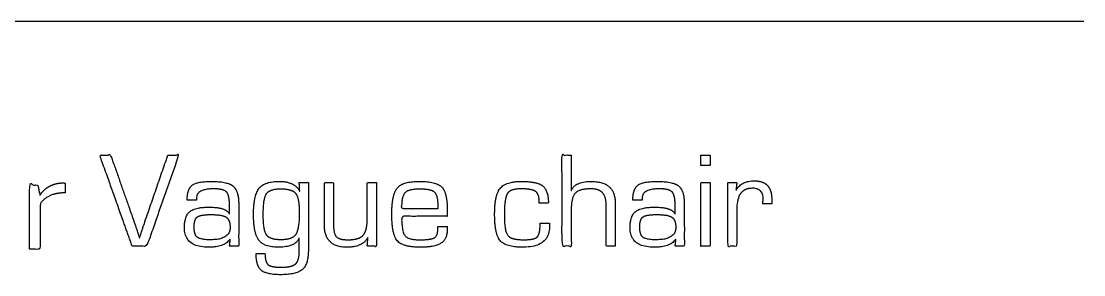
# Model space of a CAD drawing. Header units: millimetres. Extents: x -388 to 1851, y -1222 to 558.
# Drawn here: x 1270 to 1851, y -848 to -710 of the extents above; entities that cross this region are included whole.
import ezdxf

# ---------------------------------------------------------------- set-up
doc = ezdxf.new("R2010")
doc.units = ezdxf.units.MM
doc.header["$MEASUREMENT"] = 0
doc.layers.add('LAYER 01', color=1, linetype='Continuous')

msp = doc.modelspace()

# ---------------------------------------------------------------- linework, layer by layer
at = {"layer": 'LAYER 01'}
msp.add_open_spline([(-388.09, -709.66, 7.09), (731.42, -709.66, 7.09), (1850.93, -709.66, 7.09)], degree=2, dxfattribs=at)
for points, knots in [([(1349.98, -782.71), (1343.48, -801.53), (1336.98, -820.35), (1335.63, -824.24), (1334.55, -827.9), (1334.47, -827.9), (1334.4, -827.9), (1333.93, -826.3), (1333.2, -824.09), (1332.55, -822.18), (1331.89, -820.28), (1325.28, -801.5), (1318.67, -782.71), (1315.7, -782.71), (1312.72, -782.71), (1321.58, -807.56), (1330.44, -832.4), (1334.43, -832.4), (1338.43, -832.4), (1347.2, -807.56), (1355.97, -782.71), (1352.98, -782.71), (1349.98, -782.71)], [-11, -11, -11, -10, -10, -9, -9, -8, -8, -7, -7, -6, -6, -5, -5, -4, -4, -3, -3, -2, -2, -1, -1, 0, 0, 0]), ([(1570.58, -782.71), (1568.08, -782.71), (1565.58, -782.71), (1565.58, -807.56), (1565.58, -832.4), (1568.08, -832.4), (1570.58, -832.4), (1570.58, -822.64), (1570.58, -812.88), (1570.58, -805.86), (1572.79, -803.51), (1574.99, -801.15), (1581.53, -801.15), (1589.64, -801.15), (1589.64, -809.25), (1589.64, -809.74), (1589.64, -810.23), (1589.64, -821.32), (1589.64, -832.4), (1592.14, -832.4), (1594.64, -832.4), (1594.64, -821.32), (1594.64, -810.23), (1594.64, -809.52), (1594.64, -808.82), (1594.64, -797.09), (1581.5, -797.09), (1572.63, -797.09), (1570.69, -802.06), (1570.64, -802.03), (1570.58, -801.99), (1570.58, -792.35), (1570.58, -782.71)], [-16, -16, -16, -15, -15, -14, -14, -13, -13, -12, -12, -11, -11, -10, -10, -9, -9, -8, -8, -7, -7, -6, -6, -5, -5, -4, -4, -3, -3, -2, -2, -1, -1, 0, 0, 0]), ([(1646.52, -782.71), (1644.02, -782.71), (1641.52, -782.71), (1641.52, -785.52), (1641.52, -788.34), (1644.02, -788.34), (1646.52, -788.34), (1646.52, -785.52), (1646.52, -782.71)], [-4, -4, -4, -3, -3, -2, -2, -1, -1, 0, 0, 0]), ([(1293.74, -803.37, 7.09), (1293.74, -800.69, 7.09), (1293.74, -798.01, 7.09), (1293.44, -797.97, 7.09), (1293.05, -797.95, 7.09), (1292.66, -797.93, 7.09), (1292.29, -797.93, 7.09), (1290.25, -797.93, 7.09), (1288.39, -798.44, 7.09), (1286.53, -798.96, 7.09), (1284.97, -799.87, 7.09), (1283.41, -800.77, 7.09), (1282.17, -801.99, 7.09), (1280.92, -803.2, 7.09), (1280.07, -804.61, 7.09), (1280.01, -804.61, 7.09), (1279.96, -804.61, 7.09), (1279.4, -801.81, 7.09), (1278.84, -799.02, 7.09), (1276.59, -799.02, 7.09), (1274.35, -799.02, 7.09), (1274.35, -816.59, 7.09), (1274.35, -834.16, 7.09), (1277.25, -834.16, 7.09), (1280.14, -834.16, 7.09), (1280.14, -821.79, 7.09), (1280.14, -809.42, 7.09), (1281.07, -807.89, 7.09), (1282.47, -806.77, 7.09), (1283.86, -805.65, 7.09), (1285.59, -804.88, 7.09), (1287.31, -804.11, 7.09), (1289.28, -803.74, 7.09), (1291.25, -803.37, 7.09), (1293.3, -803.37, 7.09), (1293.52, -803.37, 7.09), (1293.74, -803.37, 7.09)], [-18, -18, -18, -17, -17, -16, -16, -15, -15, -14, -14, -13, -13, -12, -12, -11, -11, -10, -10, -9, -9, -8, -8, -7, -7, -6, -6, -5, -5, -4, -4, -3, -3, -2, -2, -1, -1, 0, 0, 0]), ([(1365.59, -807.4), (1365.58, -806.64), (1365.58, -806.39), (1365.58, -801.15), (1374.93, -801.15), (1380.44, -801.15), (1382.07, -802.9), (1383.71, -804.66), (1383.71, -810.6), (1383.71, -812.7), (1383.71, -814.81), (1383.65, -814.83), (1383.6, -814.85), (1381.78, -811.15), (1372.62, -811.15), (1364.91, -811.15), (1361.96, -813.57), (1359.02, -815.99), (1359.02, -822.35), (1359.02, -833.02), (1372.18, -833.02), (1381.08, -833.02), (1383.99, -828.62), (1384.05, -828.64), (1384.1, -828.65), (1383.9, -830.53), (1383.71, -832.4), (1386.21, -832.4), (1388.71, -832.4), (1388.71, -820.93), (1388.71, -809.47), (1388.71, -802.24), (1385.66, -799.66), (1382.62, -797.09), (1373.97, -797.09), (1366.01, -797.09), (1363.27, -799.19), (1360.54, -801.29), (1360.54, -807.4), (1363.06, -807.4), (1365.59, -807.4)], [-20, -20, -20, -19, -19, -18, -18, -17, -17, -16, -16, -15, -15, -14, -14, -13, -13, -12, -12, -11, -11, -10, -10, -9, -9, -8, -8, -7, -7, -6, -6, -5, -5, -4, -4, -3, -3, -2, -2, -1, -1, 0, 0, 0]), ([(1426.83, -797.71), (1424.33, -797.71), (1421.83, -797.71), (1421.96, -800.05), (1422.08, -802.39), (1422.03, -802.41), (1421.97, -802.43), (1419.35, -797.09), (1410.8, -797.09), (1402.76, -797.09), (1399.8, -800.94), (1396.83, -804.79), (1396.83, -815.28), (1396.83, -825.39), (1399.74, -829.21), (1402.66, -833.02), (1410.37, -833.02), (1419.76, -833.02), (1421.72, -828.08), (1421.78, -828.1), (1421.83, -828.12), (1421.83, -831.59), (1421.83, -835.06), (1421.83, -840.34), (1419.83, -842.15), (1417.84, -843.96), (1412.03, -843.96), (1406.44, -843.96), (1404.78, -842.55), (1403.13, -841.14), (1403.13, -836.46), (1400.68, -836.46), (1398.23, -836.46), (1398.23, -843.15), (1401.05, -845.59), (1403.88, -848.02), (1411.63, -848.02), (1420.31, -848.02), (1423.57, -845.15), (1426.83, -842.28), (1426.83, -834.63), (1426.83, -816.17), (1426.83, -797.71)], [-21, -21, -21, -20, -20, -19, -19, -18, -18, -17, -17, -16, -16, -15, -15, -14, -14, -13, -13, -12, -12, -11, -11, -10, -10, -9, -9, -8, -8, -7, -7, -6, -6, -5, -5, -4, -4, -3, -3, -2, -2, -1, -1, 0, 0, 0]), ([(1411.8, -801.15), (1405.74, -801.15), (1403.94, -803.72), (1402.14, -806.29), (1402.14, -814.98), (1402.14, -823.75), (1403.94, -826.35), (1405.74, -828.96), (1411.8, -828.96), (1417.94, -828.96), (1419.88, -826.1), (1421.83, -823.23), (1421.83, -814.17), (1421.83, -806.18), (1419.88, -803.66), (1417.94, -801.15), (1411.8, -801.15)], [0, 0, 0, 1, 1, 2, 2, 3, 3, 4, 4, 5, 5, 6, 6, 7, 7, 8, 8, 8]), ([(1464.02, -797.71), (1461.52, -797.71), (1459.02, -797.71), (1459.02, -807.65), (1459.02, -817.59), (1459.02, -824.09), (1456.75, -826.53), (1454.48, -828.96), (1448.4, -828.96), (1443.75, -828.96), (1442.17, -827.31), (1440.58, -825.66), (1440.58, -820.79), (1440.58, -809.25), (1440.58, -797.71), (1438.08, -797.71), (1435.58, -797.71), (1435.58, -809.25), (1435.58, -820.79), (1435.58, -833.02), (1447.85, -833.02), (1456.6, -833.02), (1459.27, -827.76), (1459.32, -827.81), (1459.37, -827.86), (1459.2, -830.13), (1459.02, -832.4), (1461.52, -832.4), (1464.02, -832.4), (1464.02, -815.06), (1464.02, -797.71)], [-15, -15, -15, -14, -14, -13, -13, -12, -12, -11, -11, -10, -10, -9, -9, -8, -8, -7, -7, -6, -6, -5, -5, -4, -4, -3, -3, -2, -2, -1, -1, 0, 0, 0]), ([(1497.64, -821.77), (1497.64, -822.33), (1497.64, -822.88), (1497.64, -826.68), (1495.8, -827.82), (1493.97, -828.96), (1487.83, -828.96), (1481.37, -828.96), (1479.6, -826.69), (1477.84, -824.42), (1477.84, -816.15), (1490.33, -816.15), (1502.83, -816.15), (1502.83, -814.77), (1502.83, -813.39), (1502.83, -803.34), (1499.85, -800.21), (1496.87, -797.09), (1487.28, -797.09), (1478.49, -797.09), (1475.47, -800.67), (1472.46, -804.25), (1472.46, -814.69), (1472.46, -825.97), (1475.44, -829.5), (1478.43, -833.02), (1487.99, -833.02), (1496.22, -833.02), (1499.49, -830.81), (1502.77, -828.61), (1502.77, -823.07), (1502.8, -822.42), (1502.83, -821.77), (1500.23, -821.77), (1497.64, -821.77)], [-17, -17, -17, -16, -16, -15, -15, -14, -14, -13, -13, -12, -12, -11, -11, -10, -10, -9, -9, -8, -8, -7, -7, -6, -6, -5, -5, -4, -4, -3, -3, -2, -2, -1, -1, 0, 0, 0]), ([(1497.64, -812.09), (1497.62, -811.25), (1497.6, -810.41), (1497.6, -804.62), (1495.75, -802.89), (1493.9, -801.15), (1487.76, -801.15), (1481.58, -801.15), (1479.75, -803.18), (1477.91, -805.22), (1477.91, -812.09), (1487.78, -812.09), (1497.64, -812.09)], [0, 0, 0, 1, 1, 2, 2, 3, 3, 4, 4, 5, 5, 6, 6, 6]), ([(1553.59, -819.9), (1553.59, -825.79), (1552.03, -827.38), (1550.46, -828.96), (1544.64, -828.96), (1537.77, -828.96), (1535.89, -826.56), (1534.02, -824.15), (1534.02, -815.35), (1534.02, -806.33), (1535.66, -803.74), (1537.3, -801.15), (1543.08, -801.15), (1549.06, -801.15), (1551.07, -802.53), (1553.08, -803.9), (1553.08, -808.03), (1553.05, -808.5), (1553.01, -808.96), (1555.56, -808.96), (1558.1, -808.96), (1558.1, -802.08), (1555.01, -799.58), (1551.92, -797.09), (1543.46, -797.09), (1534.85, -797.09), (1531.78, -800.79), (1528.71, -804.5), (1528.71, -814.87), (1528.71, -825.94), (1531.72, -829.48), (1534.74, -833.02), (1544.11, -833.02), (1558.71, -833.02), (1558.71, -821.8), (1558.69, -820.85), (1558.68, -819.9), (1556.14, -819.9), (1553.59, -819.9)], [-19, -19, -19, -18, -18, -17, -17, -16, -16, -15, -15, -14, -14, -13, -13, -12, -12, -11, -11, -10, -10, -9, -9, -8, -8, -7, -7, -6, -6, -5, -5, -4, -4, -3, -3, -2, -2, -1, -1, 0, 0, 0]), ([(1609.34, -807.4), (1609.33, -806.64), (1609.33, -806.39), (1609.33, -801.15), (1618.68, -801.15), (1624.19, -801.15), (1625.82, -802.9), (1627.46, -804.66), (1627.46, -810.6), (1627.46, -812.7), (1627.46, -814.81), (1627.4, -814.83), (1627.35, -814.85), (1625.53, -811.15), (1616.37, -811.15), (1608.66, -811.15), (1605.71, -813.57), (1602.77, -815.99), (1602.77, -822.35), (1602.77, -833.02), (1615.93, -833.02), (1624.83, -833.02), (1627.74, -828.62), (1627.8, -828.64), (1627.85, -828.65), (1627.65, -830.53), (1627.46, -832.4), (1629.96, -832.4), (1632.46, -832.4), (1632.46, -820.93), (1632.46, -809.47), (1632.46, -802.24), (1629.41, -799.66), (1626.37, -797.09), (1617.72, -797.09), (1609.76, -797.09), (1607.02, -799.19), (1604.29, -801.29), (1604.29, -807.4), (1606.81, -807.4), (1609.34, -807.4)], [-20, -20, -20, -19, -19, -18, -18, -17, -17, -16, -16, -15, -15, -14, -14, -13, -13, -12, -12, -11, -11, -10, -10, -9, -9, -8, -8, -7, -7, -6, -6, -5, -5, -4, -4, -3, -3, -2, -2, -1, -1, 0, 0, 0]), ([(1646.52, -797.71), (1644.02, -797.71), (1641.52, -797.71), (1641.52, -815.06), (1641.52, -832.4), (1644.02, -832.4), (1646.52, -832.4), (1646.52, -815.06), (1646.52, -797.71)], [-4, -4, -4, -3, -3, -2, -2, -1, -1, 0, 0, 0]), ([(1656.21, -797.71), (1656.21, -815.06), (1656.21, -832.4), (1658.71, -832.4), (1661.21, -832.4), (1661.21, -822.05), (1661.21, -811.7), (1661.21, -800.84), (1669.74, -800.84), (1675.58, -800.84), (1675.58, -806.42), (1675.58, -806.92), (1675.44, -808.36), (1675.37, -808.82), (1675.3, -809.27), (1677.8, -809.27), (1680.31, -809.27), (1680.29, -808.05), (1680.27, -806.83), (1680.27, -796.77), (1670.72, -796.77), (1663.82, -796.77), (1660.82, -801.85), (1660.76, -801.79), (1660.71, -801.74), (1660.96, -799.72), (1661.21, -797.71), (1658.71, -797.71), (1656.21, -797.71)], [-14, -14, -14, -13, -13, -12, -12, -11, -11, -10, -10, -9, -9, -8, -8, -7, -7, -6, -6, -5, -5, -4, -4, -3, -3, -2, -2, -1, -1, 0, 0, 0]), ([(1373.75, -815.21), (1367.88, -815.21), (1366.1, -816.47), (1364.33, -817.73), (1364.33, -821.88), (1364.33, -826.18), (1366.08, -827.57), (1367.84, -828.96), (1373.21, -828.96), (1384.02, -828.96), (1384.02, -822.29), (1384.02, -818.1), (1381.92, -816.66), (1379.82, -815.21), (1373.75, -815.21)], [0, 0, 0, 1, 1, 2, 2, 3, 3, 4, 4, 5, 5, 6, 6, 7, 7, 7]), ([(1617.5, -815.21), (1611.63, -815.21), (1609.85, -816.47), (1608.08, -817.73), (1608.08, -821.88), (1608.08, -826.18), (1609.83, -827.57), (1611.59, -828.96), (1616.96, -828.96), (1627.77, -828.96), (1627.77, -822.29), (1627.77, -818.1), (1625.67, -816.66), (1623.57, -815.21), (1617.5, -815.21)], [0, 0, 0, 1, 1, 2, 2, 3, 3, 4, 4, 5, 5, 6, 6, 7, 7, 7])]:
    msp.add_open_spline(points, degree=2, knots=knots, dxfattribs=at)

doc.saveas('drawing.dxf')
